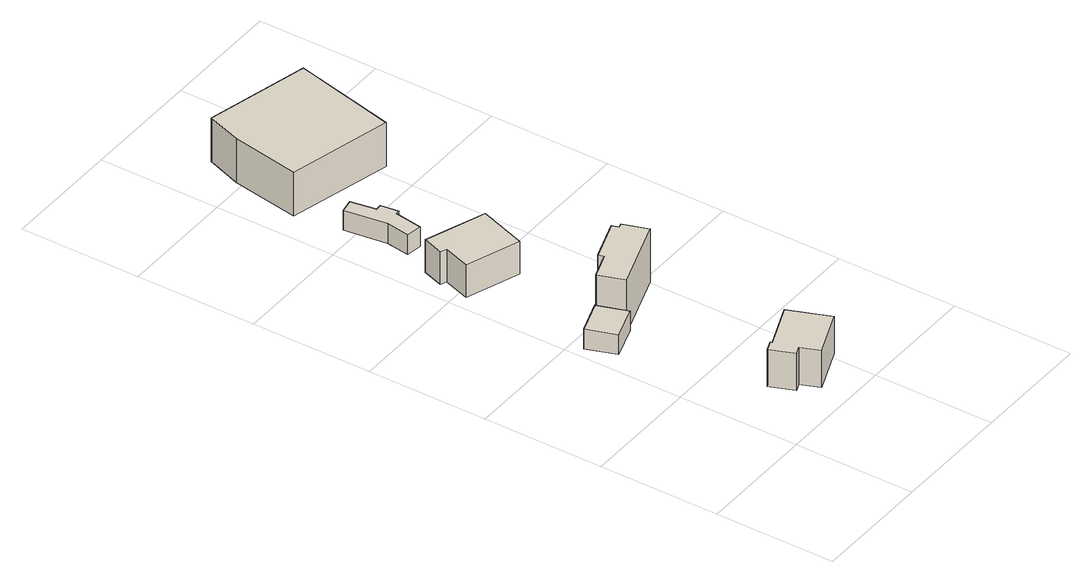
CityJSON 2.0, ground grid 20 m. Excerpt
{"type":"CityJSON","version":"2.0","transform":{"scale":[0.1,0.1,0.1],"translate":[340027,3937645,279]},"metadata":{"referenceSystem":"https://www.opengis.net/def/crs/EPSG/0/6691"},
"CityObjects":{
"building1":{"type":"Building","attributes":{"measuredHeight":6.7,"BuildingIDAttribute.prefecture":"14","BuildingIDAttribute.city":"14151","BuildingDetailAttribute.surveyYear":2015,"BuildingLandSlideRiskAttribute.description":"1","BuildingLandSlideRiskAttribute.areaType":"1"},"geometry":[{"type":"Solid","lod":"1","boundaries":[[[[0,1,2,3,4,5,6,7]],[[6,8,9,7]],[[5,10,8,6]],[[4,11,10,5]],[[3,12,11,4]],[[2,13,12,3]],[[1,14,13,2]],[[0,15,14,1]],[[7,9,15,0]],[[8,10,11,12,13,14,15,9]]]]}]},
"building2":{"type":"Building","attributes":{"usage":"411","measuredHeight":4.2,"storeysAboveGround":2,"BuildingIDAttribute.prefecture":"14","BuildingIDAttribute.city":"14151","BuildingDetailAttribute.totalFloorArea":155.07,"BuildingDetailAttribute.buildingFootprintArea":77.53,"BuildingDetailAttribute.buildingStructureType":"601","BuildingDetailAttribute.buildingStructureOrgType":"1","BuildingDetailAttribute.orgUsage":"10","BuildingDetailAttribute.surveyYear":2015,"BuildingLandSlideRiskAttribute.description":"1","BuildingLandSlideRiskAttribute.areaType":"1"},"geometry":[{"type":"Solid","lod":"1","boundaries":[[[[16,17,18,19]],[[18,20,21,19]],[[17,22,20,18]],[[16,23,22,17]],[[19,21,23,16]],[[20,22,23,21]]]]}]},
"building3":{"type":"Building","attributes":{"measuredHeight":10.2,"BuildingIDAttribute.prefecture":"14","BuildingIDAttribute.city":"14151","BuildingDetailAttribute.surveyYear":2015,"BuildingLandSlideRiskAttribute.description":"1","BuildingLandSlideRiskAttribute.areaType":"1"},"geometry":[{"type":"Solid","lod":"1","boundaries":[[[[24,25,26,27,28,29,30,31]],[[30,32,33,31]],[[29,34,32,30]],[[28,35,34,29]],[[27,36,35,28]],[[26,37,36,27]],[[25,38,37,26]],[[24,39,38,25]],[[31,33,39,24]],[[32,34,35,36,37,38,39,33]]]]}]},
"building4":{"type":"Building","attributes":{"measuredHeight":8.7,"BuildingIDAttribute.prefecture":"14","BuildingIDAttribute.city":"14151","BuildingDetailAttribute.surveyYear":2015,"BuildingLandSlideRiskAttribute.description":"1","BuildingLandSlideRiskAttribute.areaType":"1"},"geometry":[{"type":"Solid","lod":"1","boundaries":[[[[40,41,42,43,44,45]],[[44,46,47,45]],[[43,48,46,44]],[[42,49,48,43]],[[41,50,49,42]],[[40,51,50,41]],[[45,47,51,40]],[[46,48,49,50,51,47]]]]}]},
"building5":{"type":"Building","attributes":{"measuredHeight":5.1,"BuildingIDAttribute.prefecture":"14","BuildingIDAttribute.city":"14151","BuildingDetailAttribute.surveyYear":2015,"BuildingLandSlideRiskAttribute.description":"1","BuildingLandSlideRiskAttribute.areaType":"1"},"geometry":[{"type":"Solid","lod":"1","boundaries":[[[[52,53,54,55,56,57,58,59,60]],[[59,61,62,60]],[[58,63,61,59]],[[57,64,63,58]],[[56,65,64,57]],[[55,66,65,56]],[[54,67,66,55]],[[53,68,67,54]],[[52,69,68,53]],[[60,62,69,52]],[[61,63,64,65,66,67,68,69,62]]]]}]},
"building6":{"type":"Building","attributes":{"measuredHeight":8.2,"BuildingIDAttribute.prefecture":"14","BuildingIDAttribute.city":"14151","BuildingDetailAttribute.surveyYear":2015,"BuildingLandSlideRiskAttribute.description":"1","BuildingLandSlideRiskAttribute.areaType":"1"},"geometry":[{"type":"Solid","lod":"1","boundaries":[[[[70,71,72,73,74]],[[73,75,76,74]],[[72,77,75,73]],[[71,78,77,72]],[[70,79,78,71]],[[74,76,79,70]],[[75,77,78,79,76]]]]}]}
},
"vertices":[
[157,41,56],[80,10,56],[67,41,56],[54,35,56],[38,75,56],[55,82,56],[56,79,56],[130,109,56],[56,79,122],[130,109,122],[55,82,122],[38,75,122],[54,35,122],[67,41,122],[80,10,122],[157,41,122],
[77,339,20],[21,320,20],[4,369,20],[60,388,20],[4,369,55],[60,388,55],[21,320,55],[77,339,55],
[61,387,14],[104,402,14],[101,411,14],[170,435,14],[174,424,14],[181,426,14],[195,385,14],[76,344,14],[195,385,109],[76,344,109],[181,426,109],[174,424,109],[170,435,109],[101,411,109],[104,402,109],[61,387,109],
[141,633,7],[114,555,7],[24,586,7],[39,630,7],[29,634,7],[41,668,7],[29,634,65],[41,668,65],[39,630,65],[24,586,65],[114,555,65],[141,633,65],
[62,766,30],[72,767,30],[76,738,30],[69,737,30],[62,691,30],[36,695,30],[42,734,30],[32,804,30],[55,808,30],[32,804,65],[55,808,65],[42,734,65],[36,695,65],[62,691,65],[69,737,65],[76,738,65],[72,767,65],[62,766,65],
[205,848,18],[33,890,18],[53,1003,18],[74,1060,18],[246,1019,18],[74,1060,96],[246,1019,96],[53,1003,96],[33,890,96],[205,848,96]
]}
